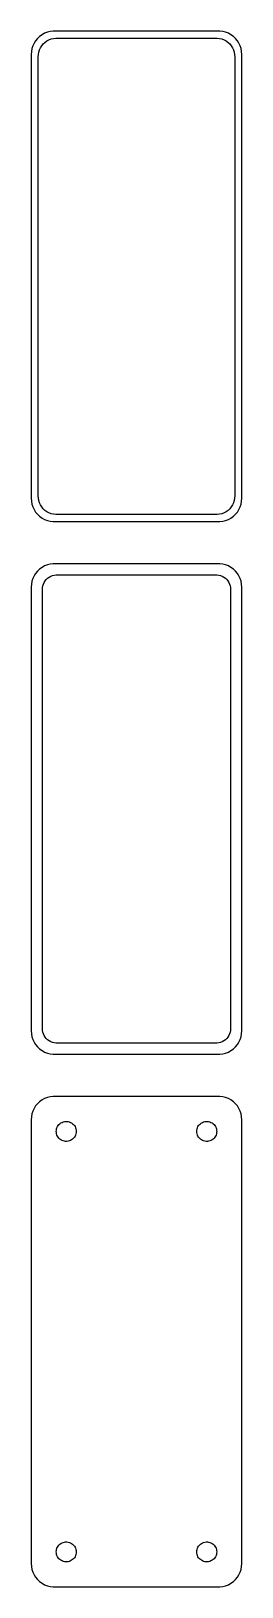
# Model space of a CAD drawing. Header units: metres. Extents: x -22 to 22, y 290 to 622.
import ezdxf

# ---------------------------------------------------------------- set-up
doc = ezdxf.new("R2010")
doc.units = ezdxf.units.M

msp = doc.modelspace()

# ---------------------------------------------------------------- linework, layer by layer
for p, q in [((-21.8815, 619.909), (-22.1489, 619.341)), ((-21.5451, 620.439), (-21.8815, 619.909)), ((-21.1448, 620.923), (-21.5451, 620.439)), ((-20.6871, 621.353), (-21.1448, 620.923)), ((-20.1791, 621.722), (-20.6871, 621.353)), ((-20.5052, 618.927), (-20.2361, 619.351)), ((-20.2361, 619.351), (-19.9159, 619.738)), ((-19.6289, 622.024), (-20.1791, 621.722)), ((-19.9159, 619.738), (-19.5497, 620.082)), ((-19.0451, 622.255), (-19.6289, 622.024)), ((-19.5497, 620.082), (-19.1433, 620.377)), ((-19.1433, 620.377), (-18.7031, 620.619)), ((-18.4369, 622.411), (-19.0451, 622.255)), ((-18.7031, 620.619), (-18.2361, 620.804)), ((-17.8139, 622.49), (-18.4369, 622.411)), ((-18.2361, 620.804), (-17.7495, 620.929)), ((17.8139, 622.49), (-17.8139, 622.49)), ((-17.7495, 620.929), (-17.2512, 620.992)), ((-17.2512, 620.992), (17.2512, 620.992)), ((17.2512, 620.992), (17.7495, 620.929)), ((17.7495, 620.929), (18.2361, 620.804)), ((18.4369, 622.411), (17.8139, 622.49)), ((18.2361, 620.804), (18.7031, 620.619)), ((19.0451, 622.255), (18.4369, 622.411)), ((18.7031, 620.619), (19.1433, 620.377)), ((19.6289, 622.024), (19.0451, 622.255)), ((19.1433, 620.377), (19.5497, 620.082)), ((19.5497, 620.082), (19.9159, 619.738)), ((20.1791, 621.722), (19.6289, 622.024)), ((19.9159, 619.738), (20.2361, 619.351)), ((20.6871, 621.353), (20.1791, 621.722)), ((20.2361, 619.351), (20.5052, 618.927)), ((21.1448, 620.923), (20.6871, 621.353)), ((21.5451, 620.439), (21.1448, 620.923)), ((21.8815, 619.909), (21.5451, 620.439)), ((22.1489, 619.341), (21.8815, 619.909)), ((-22.4606, 618.127), (-22.5, 617.5)), ((-22.5, 617.5), (-22.5, 522.5)), ((-22.3429, 618.743), (-22.4606, 618.127)), ((-22.1489, 619.341), (-22.3429, 618.743)), ((-21, 617), (-20.9684, 617.501)), ((-21, 523), (-21, 617)), ((-20.9684, 617.501), (-20.8743, 617.995)), ((-20.8743, 617.995), (-20.7191, 618.472)), ((-20.7191, 618.472), (-20.5052, 618.927)), ((20.5052, 618.927), (20.7191, 618.472)), ((20.7191, 618.472), (20.8743, 617.995)), ((20.8743, 617.995), (20.9684, 617.501)), ((20.9684, 617.501), (21, 617)), ((21, 617), (21, 523)), ((22.3429, 618.743), (22.1489, 619.341)), ((22.4606, 618.127), (22.3429, 618.743)), ((22.5, 617.5), (22.4606, 618.127)), ((22.5, 522.5), (22.5, 617.5)), ((-20.9684, 522.499), (-21, 523)), ((21, 523), (20.9684, 522.499)), ((-22.5, 522.5), (-22.4606, 521.873)), ((-22.4606, 521.873), (-22.3429, 521.257)), ((-22.3429, 521.257), (-22.1489, 520.659)), ((-22.1489, 520.659), (-21.8815, 520.091)), ((-21.8815, 520.091), (-21.5451, 519.561)), ((-21.5451, 519.561), (-21.1448, 519.077)), ((-20.8743, 522.005), (-20.9684, 522.499)), ((-20.7191, 521.528), (-20.8743, 522.005)), ((-20.5052, 521.073), (-20.7191, 521.528)), ((-20.2361, 520.649), (-20.5052, 521.073)), ((-19.9159, 520.262), (-20.2361, 520.649)), ((-19.5497, 519.918), (-19.9159, 520.262)), ((-19.1433, 519.623), (-19.5497, 519.918)), ((-18.7031, 519.381), (-19.1433, 519.623)), ((19.1433, 519.623), (18.7031, 519.381)), ((19.5497, 519.918), (19.1433, 519.623)), ((19.9159, 520.262), (19.5497, 519.918)), ((20.2361, 520.649), (19.9159, 520.262)), ((20.5052, 521.073), (20.2361, 520.649)), ((20.7191, 521.528), (20.5052, 521.073)), ((20.8743, 522.005), (20.7191, 521.528)), ((20.9684, 522.499), (20.8743, 522.005)), ((21.1448, 519.077), (21.5451, 519.561)), ((21.5451, 519.561), (21.8815, 520.091)), ((21.8815, 520.091), (22.1489, 520.659)), ((22.1489, 520.659), (22.3429, 521.257)), ((22.3429, 521.257), (22.4606, 521.873)), ((22.4606, 521.873), (22.5, 522.5)), ((-21.1448, 519.077), (-20.6871, 518.647)), ((-20.6871, 518.647), (-20.1791, 518.278)), ((-20.1791, 518.278), (-19.6289, 517.976)), ((-19.6289, 517.976), (-19.0451, 517.745)), ((-19.0451, 517.745), (-18.4369, 517.589)), ((-18.2361, 519.196), (-18.7031, 519.381)), ((-18.4369, 517.589), (-17.8139, 517.51)), ((-17.7495, 519.071), (-18.2361, 519.196)), ((-17.8139, 517.51), (17.8139, 517.51)), ((-17.2512, 519.008), (-17.7495, 519.071)), ((17.2512, 519.008), (-17.2512, 519.008)), ((17.7495, 519.071), (17.2512, 519.008)), ((18.2361, 519.196), (17.7495, 519.071)), ((17.8139, 517.51), (18.4369, 517.589)), ((18.7031, 519.381), (18.2361, 519.196)), ((18.4369, 517.589), (19.0451, 517.745)), ((19.0451, 517.745), (19.6289, 517.976)), ((19.6289, 517.976), (20.1791, 518.278)), ((20.1791, 518.278), (20.6871, 518.647)), ((20.6871, 518.647), (21.1448, 519.077)), ((-21.5451, 506.439), (-21.8815, 505.909)), ((-21.1448, 506.923), (-21.5451, 506.439)), ((-20.6871, 507.353), (-21.1448, 506.923)), ((-20.1791, 507.722), (-20.6871, 507.353)), ((-19.6289, 508.024), (-20.1791, 507.722)), ((-19.0451, 508.255), (-19.6289, 508.024)), ((-18.4369, 508.411), (-19.0451, 508.255)), ((-17.8139, 508.49), (-18.4369, 508.411)), ((17.8139, 508.49), (-17.8139, 508.49)), ((18.4369, 508.411), (17.8139, 508.49)), ((19.0451, 508.255), (18.4369, 508.411)), ((19.6289, 508.024), (19.0451, 508.255)), ((20.1791, 507.722), (19.6289, 508.024)), ((20.6871, 507.353), (20.1791, 507.722)), ((21.1448, 506.923), (20.6871, 507.353)), ((21.5451, 506.439), (21.1448, 506.923)), ((21.8815, 505.909), (21.5451, 506.439)), ((-22.4606, 504.127), (-22.5, 503.5)), ((-22.5, 503.5), (-22.5, 408.5)), ((-22.3429, 504.743), (-22.4606, 504.127)), ((-22.1489, 505.341), (-22.3429, 504.743)), ((-21.8815, 505.909), (-22.1489, 505.341)), ((-20.1129, 503), (-20.0884, 503.39)), ((-20.1129, 409), (-20.1129, 503)), ((-20.0884, 503.39), (-20.0151, 503.774)), ((-20.0151, 503.774), (-19.8943, 504.146)), ((-19.8943, 504.146), (-19.7279, 504.5)), ((-19.7279, 504.5), (-19.5184, 504.83)), ((-19.5184, 504.83), (-19.2692, 505.131)), ((-19.2692, 505.131), (-18.9842, 505.399)), ((-18.9842, 505.399), (-18.668, 505.628)), ((-18.668, 505.628), (-18.3254, 505.817)), ((-18.3254, 505.817), (-17.9619, 505.961)), ((-17.9619, 505.961), (-17.5833, 506.058)), ((-17.5833, 506.058), (-17.1954, 506.107)), ((-17.1954, 506.107), (17.1954, 506.107)), ((17.1954, 506.107), (17.5833, 506.058)), ((17.5833, 506.058), (17.9619, 505.961)), ((17.9619, 505.961), (18.3254, 505.817)), ((18.3254, 505.817), (18.668, 505.628)), ((18.668, 505.628), (18.9842, 505.399)), ((18.9842, 505.399), (19.2692, 505.131)), ((19.2692, 505.131), (19.5184, 504.83)), ((19.5184, 504.83), (19.7279, 504.5)), ((19.7279, 504.5), (19.8943, 504.146)), ((19.8943, 504.146), (20.0151, 503.774)), ((20.0151, 503.774), (20.0884, 503.39)), ((20.0884, 503.39), (20.1129, 503)), ((20.1129, 503), (20.1129, 409)), ((22.1489, 505.341), (21.8815, 505.909)), ((22.3429, 504.743), (22.1489, 505.341)), ((22.4606, 504.127), (22.3429, 504.743)), ((22.5, 503.5), (22.4606, 504.127)), ((22.5, 408.5), (22.5, 503.5)), ((-22.5, 408.5), (-22.4606, 407.873)), ((-22.4606, 407.873), (-22.3429, 407.257)), ((-22.3429, 407.257), (-22.1489, 406.659)), ((-22.1489, 406.659), (-21.8815, 406.091)), ((-20.0884, 408.61), (-20.1129, 409)), ((-20.0151, 408.226), (-20.0884, 408.61)), ((-19.8943, 407.854), (-20.0151, 408.226)), ((-19.7279, 407.5), (-19.8943, 407.854)), ((-19.5184, 407.17), (-19.7279, 407.5)), ((-19.2692, 406.869), (-19.5184, 407.17)), ((-18.9842, 406.601), (-19.2692, 406.869)), ((-18.668, 406.372), (-18.9842, 406.601)), ((-18.3254, 406.183), (-18.668, 406.372)), ((18.668, 406.372), (18.3254, 406.183)), ((18.9842, 406.601), (18.668, 406.372)), ((19.2692, 406.869), (18.9842, 406.601)), ((19.5184, 407.17), (19.2692, 406.869)), ((19.7279, 407.5), (19.5184, 407.17)), ((19.8943, 407.854), (19.7279, 407.5)), ((20.0151, 408.226), (19.8943, 407.854)), ((20.0884, 408.61), (20.0151, 408.226)), ((20.1129, 409), (20.0884, 408.61)), ((21.8815, 406.091), (22.1489, 406.659)), ((22.1489, 406.659), (22.3429, 407.257)), ((22.3429, 407.257), (22.4606, 407.873)), ((22.4606, 407.873), (22.5, 408.5)), ((-21.8815, 406.091), (-21.5451, 405.561)), ((-21.5451, 405.561), (-21.1448, 405.077)), ((-21.1448, 405.077), (-20.6871, 404.647)), ((-20.6871, 404.647), (-20.1791, 404.278)), ((-20.1791, 404.278), (-19.6289, 403.976)), ((-19.6289, 403.976), (-19.0451, 403.745)), ((-19.0451, 403.745), (-18.4369, 403.589)), ((-18.4369, 403.589), (-17.8139, 403.51)), ((-17.9619, 406.039), (-18.3254, 406.183)), ((-17.5833, 405.942), (-17.9619, 406.039)), ((-17.8139, 403.51), (17.8139, 403.51)), ((-17.1954, 405.893), (-17.5833, 405.942)), ((17.1954, 405.893), (-17.1954, 405.893)), ((17.5833, 405.942), (17.1954, 405.893)), ((17.9619, 406.039), (17.5833, 405.942)), ((17.8139, 403.51), (18.4369, 403.589)), ((18.3254, 406.183), (17.9619, 406.039)), ((18.4369, 403.589), (19.0451, 403.745)), ((19.0451, 403.745), (19.6289, 403.976)), ((19.6289, 403.976), (20.1791, 404.278)), ((20.1791, 404.278), (20.6871, 404.647)), ((20.6871, 404.647), (21.1448, 405.077)), ((21.1448, 405.077), (21.5451, 405.561)), ((21.5451, 405.561), (21.8815, 406.091)), ((-21.1448, 392.923), (-21.5451, 392.439)), ((-20.6871, 393.353), (-21.1448, 392.923)), ((-20.1791, 393.722), (-20.6871, 393.353)), ((-19.6289, 394.024), (-20.1791, 393.722)), ((-19.0451, 394.255), (-19.6289, 394.024)), ((-18.4369, 394.411), (-19.0451, 394.255)), ((-17.8139, 394.49), (-18.4369, 394.411)), ((17.8139, 394.49), (-17.8139, 394.49)), ((18.4369, 394.411), (17.8139, 394.49)), ((19.0451, 394.255), (18.4369, 394.411)), ((19.6289, 394.024), (19.0451, 394.255)), ((20.1791, 393.722), (19.6289, 394.024)), ((20.6871, 393.353), (20.1791, 393.722)), ((21.1448, 392.923), (20.6871, 393.353)), ((21.5451, 392.439), (21.1448, 392.923)), ((-22.4606, 390.127), (-22.5, 389.5)), ((-22.3429, 390.743), (-22.4606, 390.127)), ((-22.1489, 391.341), (-22.3429, 390.743)), ((-21.8815, 391.909), (-22.1489, 391.341)), ((-21.5451, 392.439), (-21.8815, 391.909)), ((21.8815, 391.909), (21.5451, 392.439)), ((22.1489, 391.341), (21.8815, 391.909)), ((22.3429, 390.743), (22.1489, 391.341)), ((22.4606, 390.127), (22.3429, 390.743)), ((22.5, 389.5), (22.4606, 390.127)), ((-22.5, 389.5), (-22.5, 294.5)), ((-17.1353, 387), (-17.1185, 387.268)), ((-17.1185, 386.732), (-17.1353, 387)), ((-17.1185, 387.268), (-17.0682, 387.531)), ((-17.0682, 386.469), (-17.1185, 386.732)), ((-17.0682, 387.531), (-16.9853, 387.786)), ((-16.9853, 386.214), (-17.0682, 386.469)), ((-16.9853, 387.786), (-16.8712, 388.029)), ((-16.8712, 388.029), (-16.7275, 388.255)), ((-16.7275, 388.255), (-16.5565, 388.462)), ((-16.5565, 388.462), (-16.3611, 388.645)), ((-16.3611, 388.645), (-16.1441, 388.803)), ((-16.1441, 388.803), (-15.9091, 388.932)), ((-15.9091, 388.932), (-15.6598, 389.031)), ((-15.6598, 389.031), (-15.4001, 389.097)), ((-15.4001, 389.097), (-15.1341, 389.131)), ((-15.1341, 389.131), (-14.8659, 389.131)), ((-14.8659, 389.131), (-14.5999, 389.097)), ((-14.5999, 389.097), (-14.3401, 389.031)), ((-14.3401, 389.031), (-14.0908, 388.932)), ((-14.0908, 388.932), (-13.8559, 388.803)), ((-13.8559, 388.803), (-13.6389, 388.645)), ((-13.6389, 388.645), (-13.4434, 388.462)), ((-13.4434, 388.462), (-13.2725, 388.255)), ((-13.2725, 388.255), (-13.1288, 388.029)), ((-13.1288, 388.029), (-13.0146, 387.786)), ((-13.0146, 387.786), (-12.9318, 387.531)), ((-12.9318, 386.469), (-13.0146, 386.214)), ((-12.9318, 387.531), (-12.8815, 387.268)), ((-12.8815, 386.732), (-12.9318, 386.469)), ((-12.8815, 387.268), (-12.8647, 387)), ((-12.8647, 387), (-12.8815, 386.732)), ((12.8647, 387), (12.8815, 387.268)), ((12.8815, 386.732), (12.8647, 387)), ((12.8815, 387.268), (12.9318, 387.531)), ((12.9318, 386.469), (12.8815, 386.732)), ((12.9318, 387.531), (13.0146, 387.786)), ((13.0146, 386.214), (12.9318, 386.469)), ((13.0146, 387.786), (13.1288, 388.029)), ((13.1288, 388.029), (13.2725, 388.255)), ((13.2725, 388.255), (13.4434, 388.462)), ((13.4434, 388.462), (13.6389, 388.645)), ((13.6389, 388.645), (13.8559, 388.803)), ((13.8559, 388.803), (14.0908, 388.932)), ((14.0908, 388.932), (14.3401, 389.031)), ((14.3401, 389.031), (14.5999, 389.097)), ((14.5999, 389.097), (14.8659, 389.131)), ((14.8659, 389.131), (15.1341, 389.131)), ((15.1341, 389.131), (15.4001, 389.097)), ((15.4001, 389.097), (15.6598, 389.031)), ((15.6598, 389.031), (15.9091, 388.932)), ((15.9091, 388.932), (16.1441, 388.803)), ((16.1441, 388.803), (16.3611, 388.645)), ((16.3611, 388.645), (16.5565, 388.462)), ((16.5565, 388.462), (16.7275, 388.255)), ((16.7275, 388.255), (16.8712, 388.029)), ((16.8712, 388.029), (16.9853, 387.786)), ((16.9853, 387.786), (17.0682, 387.531)), ((17.0682, 386.469), (16.9853, 386.214)), ((17.0682, 387.531), (17.1185, 387.268)), ((17.1185, 386.732), (17.0682, 386.469)), ((17.1185, 387.268), (17.1353, 387)), ((17.1353, 387), (17.1185, 386.732)), ((22.5, 294.5), (22.5, 389.5)), ((-16.8712, 385.971), (-16.9853, 386.214)), ((-16.7275, 385.745), (-16.8712, 385.971)), ((-16.5565, 385.538), (-16.7275, 385.745)), ((-16.3611, 385.355), (-16.5565, 385.538)), ((-16.1441, 385.197), (-16.3611, 385.355)), ((-15.9091, 385.068), (-16.1441, 385.197)), ((-15.6598, 384.969), (-15.9091, 385.068)), ((-15.4001, 384.903), (-15.6598, 384.969)), ((-15.1341, 384.869), (-15.4001, 384.903)), ((-14.8659, 384.869), (-15.1341, 384.869)), ((-14.5999, 384.903), (-14.8659, 384.869)), ((-14.3401, 384.969), (-14.5999, 384.903)), ((-14.0908, 385.068), (-14.3401, 384.969)), ((-13.8559, 385.197), (-14.0908, 385.068)), ((-13.6389, 385.355), (-13.8559, 385.197)), ((-13.4434, 385.538), (-13.6389, 385.355)), ((-13.2725, 385.745), (-13.4434, 385.538)), ((-13.1288, 385.971), (-13.2725, 385.745)), ((-13.0146, 386.214), (-13.1288, 385.971)), ((13.1288, 385.971), (13.0146, 386.214)), ((13.2725, 385.745), (13.1288, 385.971)), ((13.4434, 385.538), (13.2725, 385.745)), ((13.6389, 385.355), (13.4434, 385.538)), ((13.8559, 385.197), (13.6389, 385.355)), ((14.0908, 385.068), (13.8559, 385.197)), ((14.3401, 384.969), (14.0908, 385.068)), ((14.5999, 384.903), (14.3401, 384.969)), ((14.8659, 384.869), (14.5999, 384.903)), ((15.1341, 384.869), (14.8659, 384.869)), ((15.4001, 384.903), (15.1341, 384.869)), ((15.6598, 384.969), (15.4001, 384.903)), ((15.9091, 385.068), (15.6598, 384.969)), ((16.1441, 385.197), (15.9091, 385.068)), ((16.3611, 385.355), (16.1441, 385.197)), ((16.5565, 385.538), (16.3611, 385.355)), ((16.7275, 385.745), (16.5565, 385.538)), ((16.8712, 385.971), (16.7275, 385.745)), ((16.9853, 386.214), (16.8712, 385.971)), ((-17.1353, 297), (-17.1185, 297.268)), ((-17.1185, 296.732), (-17.1353, 297)), ((-17.1185, 297.268), (-17.0682, 297.531)), ((-17.0682, 296.469), (-17.1185, 296.732)), ((-17.0682, 297.531), (-16.9853, 297.786)), ((-16.9853, 296.214), (-17.0682, 296.469)), ((-16.9853, 297.786), (-16.8712, 298.029)), ((-16.8712, 298.029), (-16.7275, 298.255)), ((-16.7275, 298.255), (-16.5565, 298.462)), ((-16.5565, 298.462), (-16.3611, 298.645)), ((-16.3611, 298.645), (-16.1441, 298.803)), ((-16.1441, 298.803), (-15.9091, 298.932)), ((-15.9091, 298.932), (-15.6598, 299.031)), ((-15.6598, 299.031), (-15.4001, 299.097)), ((-15.4001, 299.097), (-15.1341, 299.131)), ((-15.1341, 299.131), (-14.8659, 299.131)), ((-14.8659, 299.131), (-14.5999, 299.097)), ((-14.5999, 299.097), (-14.3401, 299.031)), ((-14.3401, 299.031), (-14.0908, 298.932)), ((-14.0908, 298.932), (-13.8559, 298.803)), ((-13.8559, 298.803), (-13.6389, 298.645)), ((-13.6389, 298.645), (-13.4434, 298.462)), ((-13.4434, 298.462), (-13.2725, 298.255)), ((-13.2725, 298.255), (-13.1288, 298.029)), ((-13.1288, 298.029), (-13.0146, 297.786)), ((-13.0146, 297.786), (-12.9318, 297.531)), ((-12.9318, 296.469), (-13.0146, 296.214)), ((-12.9318, 297.531), (-12.8815, 297.268)), ((-12.8815, 296.732), (-12.9318, 296.469)), ((-12.8815, 297.268), (-12.8647, 297)), ((-12.8647, 297), (-12.8815, 296.732)), ((12.8647, 297), (12.8815, 297.268)), ((12.8815, 296.732), (12.8647, 297)), ((12.8815, 297.268), (12.9318, 297.531)), ((12.9318, 296.469), (12.8815, 296.732)), ((12.9318, 297.531), (13.0146, 297.786)), ((13.0146, 296.214), (12.9318, 296.469)), ((13.0146, 297.786), (13.1288, 298.029)), ((13.1288, 298.029), (13.2725, 298.255)), ((13.2725, 298.255), (13.4434, 298.462)), ((13.4434, 298.462), (13.6389, 298.645)), ((13.6389, 298.645), (13.8559, 298.803)), ((13.8559, 298.803), (14.0908, 298.932)), ((14.0908, 298.932), (14.3401, 299.031)), ((14.3401, 299.031), (14.5999, 299.097)), ((14.5999, 299.097), (14.8659, 299.131)), ((14.8659, 299.131), (15.1341, 299.131)), ((15.1341, 299.131), (15.4001, 299.097)), ((15.4001, 299.097), (15.6598, 299.031)), ((15.6598, 299.031), (15.9091, 298.932)), ((15.9091, 298.932), (16.1441, 298.803)), ((16.1441, 298.803), (16.3611, 298.645)), ((16.3611, 298.645), (16.5565, 298.462)), ((16.5565, 298.462), (16.7275, 298.255)), ((16.7275, 298.255), (16.8712, 298.029)), ((16.8712, 298.029), (16.9853, 297.786)), ((16.9853, 297.786), (17.0682, 297.531)), ((17.0682, 296.469), (16.9853, 296.214)), ((17.0682, 297.531), (17.1185, 297.268)), ((17.1185, 296.732), (17.0682, 296.469)), ((17.1185, 297.268), (17.1353, 297)), ((17.1353, 297), (17.1185, 296.732)), ((-22.5, 294.5), (-22.4606, 293.873)), ((-22.4606, 293.873), (-22.3429, 293.257)), ((-22.3429, 293.257), (-22.1489, 292.659)), ((-16.8712, 295.971), (-16.9853, 296.214)), ((-16.7275, 295.745), (-16.8712, 295.971)), ((-16.5565, 295.538), (-16.7275, 295.745)), ((-16.3611, 295.355), (-16.5565, 295.538)), ((-16.1441, 295.197), (-16.3611, 295.355)), ((-15.9091, 295.068), (-16.1441, 295.197)), ((-15.6598, 294.969), (-15.9091, 295.068)), ((-15.4001, 294.903), (-15.6598, 294.969)), ((-15.1341, 294.869), (-15.4001, 294.903)), ((-14.8659, 294.869), (-15.1341, 294.869)), ((-14.5999, 294.903), (-14.8659, 294.869)), ((-14.3401, 294.969), (-14.5999, 294.903)), ((-14.0908, 295.068), (-14.3401, 294.969)), ((-13.8559, 295.197), (-14.0908, 295.068)), ((-13.6389, 295.355), (-13.8559, 295.197)), ((-13.4434, 295.538), (-13.6389, 295.355)), ((-13.2725, 295.745), (-13.4434, 295.538)), ((-13.1288, 295.971), (-13.2725, 295.745)), ((-13.0146, 296.214), (-13.1288, 295.971)), ((13.1288, 295.971), (13.0146, 296.214)), ((13.2725, 295.745), (13.1288, 295.971)), ((13.4434, 295.538), (13.2725, 295.745)), ((13.6389, 295.355), (13.4434, 295.538)), ((13.8559, 295.197), (13.6389, 295.355)), ((14.0908, 295.068), (13.8559, 295.197)), ((14.3401, 294.969), (14.0908, 295.068)), ((14.5999, 294.903), (14.3401, 294.969)), ((14.8659, 294.869), (14.5999, 294.903)), ((15.1341, 294.869), (14.8659, 294.869)), ((15.4001, 294.903), (15.1341, 294.869)), ((15.6598, 294.969), (15.4001, 294.903)), ((15.9091, 295.068), (15.6598, 294.969)), ((16.1441, 295.197), (15.9091, 295.068)), ((16.3611, 295.355), (16.1441, 295.197)), ((16.5565, 295.538), (16.3611, 295.355)), ((16.7275, 295.745), (16.5565, 295.538)), ((16.8712, 295.971), (16.7275, 295.745)), ((16.9853, 296.214), (16.8712, 295.971)), ((22.1489, 292.659), (22.3429, 293.257)), ((22.3429, 293.257), (22.4606, 293.873)), ((22.4606, 293.873), (22.5, 294.5)), ((-22.1489, 292.659), (-21.8815, 292.091)), ((-21.8815, 292.091), (-21.5451, 291.561)), ((-21.5451, 291.561), (-21.1448, 291.077)), ((-21.1448, 291.077), (-20.6871, 290.647)), ((-20.6871, 290.647), (-20.1791, 290.278)), ((-20.1791, 290.278), (-19.6289, 289.976)), ((-19.6289, 289.976), (-19.0451, 289.745)), ((-19.0451, 289.745), (-18.4369, 289.589)), ((18.4369, 289.589), (19.0451, 289.745)), ((19.0451, 289.745), (19.6289, 289.976)), ((19.6289, 289.976), (20.1791, 290.278)), ((20.1791, 290.278), (20.6871, 290.647)), ((20.6871, 290.647), (21.1448, 291.077)), ((21.1448, 291.077), (21.5451, 291.561)), ((21.5451, 291.561), (21.8815, 292.091)), ((21.8815, 292.091), (22.1489, 292.659)), ((-18.4369, 289.589), (-17.8139, 289.51)), ((-17.8139, 289.51), (17.8139, 289.51)), ((17.8139, 289.51), (18.4369, 289.589))]:
    msp.add_line(p, q)

doc.saveas('drawing.dxf')
